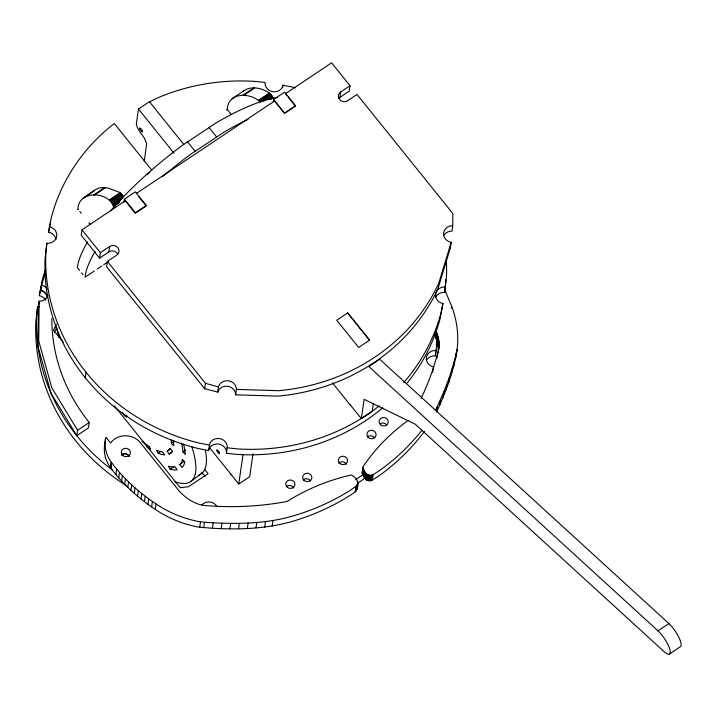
<?xml version="1.0" encoding="UTF-8"?>
<svg xmlns="http://www.w3.org/2000/svg" width="717" height="717" viewBox="0 0 717 717"><rect width="100%" height="100%" fill="white"/><g stroke="black" fill="none" stroke-linecap="round" stroke-linejoin="round"><path stroke-width="1.08" d="M47.914 295.35A9.052 8.281 8.2 0 1 41.469 301.023L39.121 301.239L38.736 340.996L51.821 387.834L77.57 430.272L76.791 435.721L88.433 427.924L89.222 422.483A186.178 170.476 8.2 0 1 51.821 318.491M382.761 407.83A200.778 183.839 8.2 0 1 237.004 454.399L226.447 453.269L226.464 451.504A9.124 8.353 8.2 0 0 218.694 444.056A9.124 8.353 8.2 0 0 209.032 448.851L208.513 450.545L198.098 448.475A200.778 183.839 8.2 0 1 45.099 258.335L46.856 243.197L48.783 243.251A9.124 8.353 8.2 0 0 56.697 236.296A9.124 8.353 8.2 0 0 51.239 227.298L49.374 226.778L51.373 217.26A200.778 183.839 8.2 0 1 110.463 126.506L114.361 123.611L151.645 169.947M226.447 453.269L227.253 446.037A9.124 8.353 8.2 0 0 219.474 438.589A9.124 8.353 8.2 0 0 209.821 443.384L208.513 450.545M444.038 235.113A9.124 8.353 8.2 0 1 451.961 231.17L452.75 225.738L452.866 213.558L357.021 94.447L347.709 100.676A5.844 5.351 8.2 0 1 339.544 99.439A5.844 5.351 8.2 0 1 340.692 91.964L350.013 85.726L331.595 62.836L285.474 93.694L286.8 95.343M356.994 488.833C359.853 483.204 356.519 477.298 351.276 474.986A200.41 183.507 8.2 0 0 287.167 501.443A281.656 257.896 8.2 0 1 205.654 505.566C195.356 504.84 186.16 498.485 179.241 491.145L140.398 442.748A18.257 16.715 8.2 0 0 111.485 441.842L110.651 443.115L106.224 437.612L105.641 437.997L104.861 443.456A35.644 32.641 8.2 0 0 110.499 467.681C123.593 485.391 140.496 500.063 159.031 511.848A107.989 98.883 8.2 0 0 197.946 527.022C228.813 530.042 260.647 530.096 290.752 521.833A224.753 205.797 8.2 0 0 349.466 495.779C352.253 493.726 358.455 491.297 356.761 486.619M39.525 306.715L37.598 306.652L36.639 316.331A200.778 183.839 8.2 0 0 112.596 470.218M46.856 243.197L45.888 252.877A200.778 183.839 8.2 0 0 198.887 443.016L209.301 445.087M427.027 359.468A9.124 8.353 8.2 0 1 435.201 355.946L436.07 349.555M435.434 355.99L437.182 340.871M435.47 297.367A9.124 8.353 8.2 0 1 442.756 292.491L444.683 292.554L445.427 285.025M444.683 292.554L446.431 277.416A200.778 183.839 8.2 0 0 446.35 260.396M85.081 277.201L85.493 273.921A144.44 41.407 -38.8 0 1 95.146 251.416M123.924 202.409L124.391 199.156L135.334 191.833L146.295 205.456L135.352 212.779L124.391 199.156M273.285 101.644L273.589 99.475L284.541 92.152L295.503 105.775L284.55 113.098L273.589 99.475M37.598 306.652L35.85 321.799A200.778 183.839 8.2 0 0 125.986 485.4M45.754 300.226A9.124 8.353 8.2 0 0 41.201 296.22L39.336 295.7L42.115 280.714A200.778 183.839 8.2 0 1 45.171 270.524M55.935 239.568A9.124 8.353 8.2 0 0 50.45 232.756L48.586 232.245L49.374 226.778M39.121 301.239L38.342 306.688L37.947 346.436L51.032 393.283L76.791 435.721M47.17 296.506A9.052 8.281 8.2 0 0 40.842 290.439L41.622 284.99L45.485 272.308M56.401 326.576L56.087 328.762L54.16 332.706M146.232 205.922L135.289 213.245L125.305 200.841L81.98 229.825L81.2 235.257L99.591 258.12L108.912 251.882L109.692 246.451A5.844 5.351 8.2 0 1 117.857 247.697A5.844 5.351 8.2 0 1 116.71 255.171L107.389 261.4L106.609 266.832L204.703 388.748L217.753 392.091A9.124 8.353 8.2 0 1 227.8 386.275A9.124 8.353 8.2 0 1 235.642 394.816L277.73 396.134A200.778 183.839 8.2 0 0 437.854 289.014L450.428 247.697L451.208 242.265L450.231 242.122A9.124 8.353 8.2 0 1 443.644 232.738A9.124 8.353 8.2 0 1 452.75 225.738M99.591 258.12L100.38 252.689L81.98 229.825M85.251 377.725L86.04 372.257M183.776 144.431L149.432 101.706L138.48 109.029L136.427 123.279A9.124 2.572 56.2 0 0 141.168 133.604L144.547 138.453L146.653 143.741L144.26 161.334M110.499 467.681L111.278 462.223A35.644 32.641 8.2 0 1 105.641 437.997M110.857 468.129L111.278 462.223M111.045 468.425L111.637 462.671M115.876 474.618L116.665 469.151L111.834 462.967M118.726 477.898L119.515 472.44L116.665 469.151M121.657 481.116L122.446 475.658L119.515 472.44M124.677 484.271L125.466 478.813L122.446 475.658M127.778 487.363L128.567 481.896L125.466 478.813M130.96 490.374L131.749 484.916L128.567 481.896M134.222 493.323L135.011 487.865L131.749 484.916M137.556 496.191L138.345 490.733L135.011 487.865M140.971 498.987L141.751 493.529L138.345 490.733M144.449 501.712L145.237 496.254L141.751 493.529M148.007 504.356L148.786 498.898L145.237 496.254M151.619 506.919L152.407 501.461L148.786 498.898M155.311 509.402L156.091 503.943L152.407 501.461M204.703 388.748L205.483 383.317L107.389 261.4M217.708 392.36L218.533 386.66A9.124 8.353 8.2 0 1 228.589 380.844A9.124 8.353 8.2 0 1 236.422 389.385L278.519 390.702A200.778 183.839 8.2 0 0 438.634 283.582L451.208 242.265M199.72 527.327L200.509 521.868M203.664 527.703L204.444 522.245C233.509 524.217 263.291 524.342 291.541 516.374A224.753 205.797 8.2 0 0 350.255 490.32L356.528 485.848L357.783 483.366M212.384 528.321L213.173 522.863M235.642 394.816L236.422 389.385M282.704 87.393L283.018 85.206L293.432 87.277A200.778 183.839 8.2 0 1 295.556 87.806M221.123 528.698L221.911 523.24M229.861 528.841L230.65 523.383M253.02 453.7L249.695 476.715L238.752 484.038L243.018 454.444M238.591 528.752L239.379 523.293M247.311 528.429L248.1 522.971M256.014 527.873L256.803 522.415M264.69 527.085L265.469 521.617M272.209 526.188L272.989 520.73M338.827 98.346A5.844 5.351 8.2 0 1 339.912 97.395L340.692 91.964M350.013 85.726L349.224 91.158L339.912 97.395M373.306 403.841L372.222 411.352L361.332 418.629L364.119 399.315L415.215 424.168L663.852 651.43A15.505 4.365 56.2 0 0 667.151 643.024L665.134 639.6A15.505 4.365 56.2 0 0 658 630.843L368.843 366.539L379.732 359.253L668.889 623.557A15.505 4.365 56.2 0 1 676.023 632.313L678.04 635.737A15.505 4.365 56.2 0 1 680.164 646.877L669.275 654.164M355.309 491.692L356.098 486.234M355.74 491.306L356.528 485.848M356.116 490.876L356.905 485.418M356.43 490.41L357.218 484.943M357.398 483.885L357.711 481.699M356.69 489.899L357.801 482.254M408.107 420.44A200.41 183.507 8.2 0 0 362.739 467.161L362.202 473.596L363.985 477.235L367.041 480.229L371.173 480.641L378.298 476.33A224.753 205.797 8.2 0 0 423.173 433.086L424.365 431.347M362.202 473.596L362.739 467.161M362.533 474.546L362.99 468.129M362.945 475.47L363.734 470.011L363.322 469.079M363.429 476.366L364.218 470.908L363.734 470.011M363.985 477.235L364.774 471.768L364.218 470.908M364.603 478.06L365.392 472.593L364.774 471.768M365.294 478.831L366.082 473.372L365.392 472.593M366.046 479.565L366.835 474.107L366.082 473.372M366.521 479.924L367.31 474.466L366.835 474.107M367.041 480.229L367.83 474.771L367.31 474.466M367.597 480.48L368.377 475.021L367.83 474.771M368.171 480.668L368.959 475.21L368.377 475.021M368.771 480.793L369.56 475.335L368.959 475.21M369.372 480.856L370.16 475.389L373.055 474.726L379.087 470.872A224.753 205.797 8.2 0 0 421.972 430.2M369.981 480.847L370.77 475.389M370.581 480.775L371.37 475.317M371.173 480.641L371.962 475.183M371.738 480.444L372.526 474.986M372.266 480.184L373.055 474.726M438.49 350.407L437.289 342.26L435.067 335.825L435.855 330.367C438.401 336.524 440.175 343.416 438.687 350.066M435.927 337.94L436.716 332.482M436.671 340.082L437.46 334.624M437.289 342.26L438.078 336.802M445.472 287.096L443.536 287.033A9.124 8.353 8.2 0 0 435.622 293.997A9.124 8.353 8.2 0 0 441.08 302.986L442.945 303.506L440.166 318.491A200.778 183.839 8.2 0 1 407.247 382.914M437.791 344.465L438.571 339.007M438.159 346.687L438.947 341.22M438.41 348.919L439.198 343.452M451.298 308.274L451.611 306.087L445.024 290.493M451.611 306.087L453.054 310.067A107.989 98.883 8.2 0 1 457.249 348.462L454.273 361.413L449.577 376.766L443.904 391.823L437.28 406.53L436.492 411.988C445.365 393.516 452.526 374.05 456.469 353.92A107.989 98.883 8.2 0 0 456.819 349.511M439.924 404.684L440.713 399.226M443.115 397.281L443.904 391.823M446.073 389.797L446.861 384.339M448.788 382.233L449.577 376.766M451.262 374.588L452.042 369.121M453.485 366.871L454.273 361.413M455.465 359.1L456.245 353.642M456.245 355.56L457.034 350.102M48.586 232.245L50.584 222.718M39.336 295.7L40.448 290.412M40.887 288.288L41.326 286.173M442.945 303.506L440.955 313.033A200.778 183.839 8.2 0 1 403.841 382.448M432.584 372.248L433.695 366.934L432.468 366.683A9.124 8.353 8.2 0 1 426.454 356.985A9.124 8.353 8.2 0 1 435.99 350.488L436.214 350.532M439.324 345.693L438.437 349.681A281.656 257.896 8.2 0 1 421.094 398.374M438.096 353.149L438.535 351.151M78.019 209.346C77.821 189.673 109.36 191.287 113.591 206.998L115.419 205.77M227.217 109.665C227.755 91.964 250.538 92.224 260.316 102.083L271.259 94.761L273.5 98.623M40.842 290.439L41.801 287.266M283.018 85.206L282.498 86.9A9.124 8.353 8.2 0 1 272.845 91.695A9.124 8.353 8.2 0 1 265.075 84.248L265.093 82.473L254.526 81.353A200.778 183.839 8.2 0 0 159.129 97.27L149.521 101.85M56.392 324.281L53.497 330.205L63.302 342.385M435.452 410.115L437.28 406.53M243.18 91.319C251.04 84.947 264.152 88.236 271.259 94.761M173.442 440.489A74.837 22.075 53.5 0 1 173.666 445.786L171.327 443.231L173.962 441.278M158.206 453.261A74.837 22.075 53.5 0 0 164.471 454.883L162.58 451.88A71.18 20.999 53.5 0 1 156.629 450.33L158.206 453.261L160.841 451.307M172.761 451.549L169.239 454.148L167.124 451.181L170.637 448.582M183.507 444.119A93.085 27.452 53.5 0 1 185.3 454.327L182.969 451.943L185.604 449.989M170.216 469.25A93.085 27.452 53.5 0 0 177.117 469.805L175.1 466.812A89.437 26.377 53.5 0 1 168.477 466.274L170.216 469.25L173.738 466.65M179.833 464.526A89.437 26.377 53.5 0 0 182.485 459.498L184.807 462.205A93.085 27.452 53.5 0 1 182.037 467.43L179.833 464.526L184.224 461.273M191.215 481.17L201.764 473.372M277.694 97.431A144.422 41.407 -38.8 0 0 216.041 122.948L182.763 145.058A144.44 41.407 -38.8 0 0 110.561 210.87M247.992 119.416A144.422 41.407 -38.8 0 0 223.65 132.385L190.364 154.487A144.44 41.407 -38.8 0 0 162.293 176.866M94.321 190.65L83.038 198.331L94.994 189.951L98.623 188.123L103.015 187.487L108.115 188.042L120.044 192.577L123.396 196.395L112.452 203.718M243.529 90.96L232.236 98.641L232.577 98.283M104.628 187.666L93.685 194.988L94.411 195.069L105.354 187.746M253.827 87.976L242.884 95.298L243.61 95.379L254.553 88.057M146.51 174.697L149.844 172.474M109.28 199.998L120.232 192.676M258.487 100.317L269.431 92.995M109.71 200.312L120.653 192.99M258.909 100.622L269.852 93.3M110.4 200.957L121.343 193.635M259.599 101.267L270.542 93.945M111.117 201.773L122.06 194.45M111.816 202.714L122.759 195.391M263.748 101.196L271.958 95.711M268.033 99.762L272.594 96.705M112.972 204.712L122.096 198.609M270.39 99.538L273.123 97.7M113.358 205.627L119.739 201.36M113.447 205.949L119.829 201.683M113.492 206.137L118.968 202.481M113.564 206.406L119.04 202.75M136.248 193.518L274.53 101.016L284.506 113.42L295.458 106.098L288.135 97.001M100.38 252.689L109.692 246.451M86.013 276.574L94.375 270.981M97.162 269.117L101.805 266.007M103.669 264.77L108.312 261.66M77.57 430.272L89.222 422.483M347.655 312.917L336.739 320.221L358.661 347.467L369.587 340.163L347.655 312.917L369.551 340.181M658 630.843L668.889 623.557M204.444 522.245L198.734 521.564A107.989 98.883 8.2 0 1 159.819 506.39L156.091 503.943M369.56 475.335L370.16 475.389M227.235 447.811L237.793 448.941A200.778 183.839 8.2 0 0 379.284 405.858M449.442 247.553L450.428 247.697M40.125 290.242L41.98 290.761A9.124 8.353 8.2 0 1 47.465 297.573M205.483 383.317L218.497 386.929M227.621 109.979L231.089 114.299M208.844 127.348L216.453 136.786M187.406 141.724L195.006 151.162M138.48 109.029L174.07 153.259M350.371 405.006L361.332 418.629M138.91 196.825L145.569 205.098M79.847 211.506L81.236 213.236M88.917 222.781L90.315 224.52M79.551 270.336L77.481 267.764L77.893 264.483A144.44 41.407 -38.8 0 1 87.546 241.988M81.63 272.908L83.011 274.62M209.633 447.758L230.991 474.304M204.569 469.294L208.064 473.641L188.428 486.78L180.182 487.641L114.388 405.885M201.683 472.144L205.179 476.491M332.491 382.914L350.255 405.087M238.752 484.038L230.964 474.197A32.623 9.187 56.2 0 1 231.035 474.815M434.412 334.445L435.067 335.825M41.622 284.99A9.052 8.281 8.2 0 1 47.071 289.032M362.963 474.663A200.778 183.839 8.2 0 1 355.641 479.682M108.912 251.882A5.844 5.351 8.2 0 1 117.821 254.365M445.759 279.693A200.778 183.839 8.2 0 1 445.642 282.874M191.797 446.628A109.513 32.301 53.5 0 1 174.984 481.69M58.982 337.42A109.513 32.301 53.5 0 1 56.383 326.405M126.595 415.268A3.648 1.075 53.5 0 1 125.583 416.452A3.648 1.075 53.5 0 1 122.437 412.365M181.473 443.016A89.437 26.377 53.5 0 1 182.969 451.943M169.239 454.148A74.837 22.075 53.5 0 0 172.349 451.083L170.081 448.259A71.18 20.999 53.5 0 1 167.124 451.181M146.573 446.539A74.837 22.075 53.5 0 0 150.704 449.326L149.486 446.592A71.18 20.999 53.5 0 1 142.136 441.358M171.3 439.978A71.18 20.999 53.5 0 1 171.327 443.231M205.412 450.473A109.513 32.301 53.5 0 1 198.976 474.932M437.657 355.139A281.656 257.896 8.2 0 1 436.886 358.276M121.442 455.25A4.598 4.212 8.2 0 1 129.311 456.469M226.76 110.158A32.632 9.249 55.5 0 1 227.181 109.602M77.759 209.552A32.632 9.249 55.5 0 1 77.974 209.292M364.863 478.149A200.778 183.839 8.2 0 1 357.631 483.303M436.528 342.081A200.778 183.839 8.2 0 1 436.393 346.329M201.728 505.046A9.124 8.353 8.2 0 1 217.036 506.632M121.926 454.479A4.598 4.212 8.2 0 1 128.943 456.451M380.306 423.666A4.598 4.212 8.2 0 1 386.687 424.948M367.471 436.895A4.598 4.212 8.2 0 1 374.695 437.926M303.318 479.798A4.598 4.212 8.2 0 1 310.524 480.973M286.585 486.368A4.598 4.212 8.2 0 1 293.701 487.981M338.594 463.218A4.571 4.185 8.2 0 1 346.419 464.41M139.869 128.943A2.339 0.654 56.2 0 0 142.298 131.964A2.339 0.654 56.2 0 0 141.285 129.06A2.339 0.654 56.2 0 0 139.869 128.943M123.001 455.734A4.598 4.212 8.2 0 0 130.386 453.18A4.598 4.212 8.2 0 0 124.131 448.528A4.598 4.212 8.2 0 0 123.001 455.734M216.964 450.724A2.268 0.636 56.2 0 0 219.312 453.691A2.268 0.636 56.2 0 0 218.38 450.921A2.268 0.636 56.2 0 0 216.964 450.724M303.972 480.3A4.598 4.212 8.2 0 0 311.698 478.723A4.598 4.212 8.2 0 0 306.186 473.337A4.598 4.212 8.2 0 0 303.972 480.3M286.8 486.834A4.598 4.212 8.2 0 0 294.633 485.75A4.598 4.212 8.2 0 0 289.534 480.031A4.598 4.212 8.2 0 0 286.8 486.834M380.655 424.876A4.598 4.212 8.2 0 0 388.175 422.672A4.598 4.212 8.2 0 0 382.17 417.742A4.598 4.212 8.2 0 0 380.655 424.876M368.269 437.406A4.598 4.212 8.2 0 0 375.95 435.676A4.598 4.212 8.2 0 0 370.313 430.388A4.598 4.212 8.2 0 0 368.269 437.406M340.172 463.657A4.571 4.185 8.2 0 0 347.494 461.112A4.571 4.185 8.2 0 0 341.274 456.496A4.571 4.185 8.2 0 0 340.172 463.657"/></g></svg>
